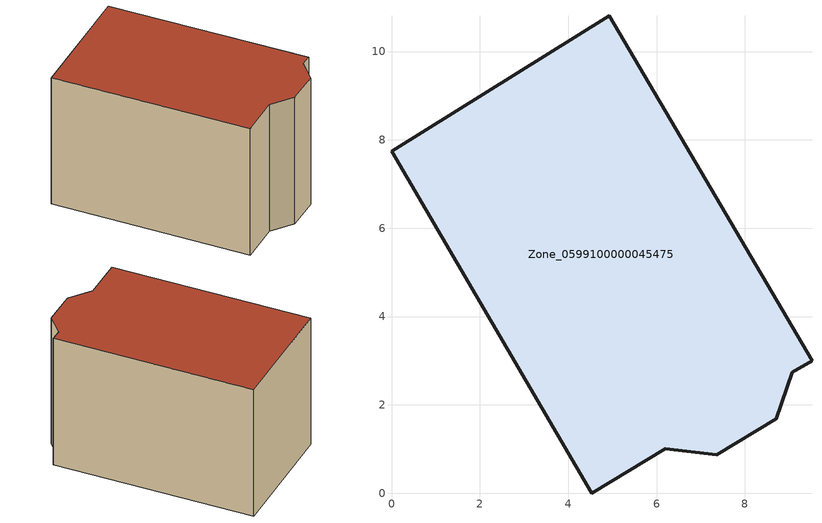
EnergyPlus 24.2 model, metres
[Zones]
Zone_0599100000045475
 floor ground (C_G): 0,7.74 4.93,10.81 9.52,3 9.07,2.74 8.71,1.69 7.37,0.87 6.2,1.01 4.54,0 z0
 wall outside (C_F): 4.93,10.81 0,7.74 4.54,0 6.2,1.01 7.37,0.87 8.71,1.69 9.07,2.74 9.52,3 4.93,10.81 z0:6.2
 roof outside (C_R): 9.52,3 4.93,10.81 0,7.74 4.54,0 6.2,1.01 7.37,0.87 8.71,1.69 9.07,2.74 z6.2
[BUILDING]
Pand.0599100000045475: North Axis=0; Terrain=City; Loads Convergence Tolerance Value=0.04; Temperature Convergence Tolerance Value=0.4; Solar Distribution=FullExterior; Maximum Number of Warmup Days=25; Minimum Number of Warmup Days=1
[Site:Location]
Rotterdam.The.Hague.AP_ZH_NLD Design_Conditions: Latitude=51.96; Longitude=4.45; Time Zone=1; Elevation=-4.5
[SITE:GROUNDTEMPERATURE:BUILDINGSURFACE]
18, 18, 18, 18, 18, 18, 18, 18, 18, 18, 18, 18
[MATERIAL] Thermal Absorptance=0.9; Solar Absorptance=0.7; Visible Absorptance=0.7
Name | Roughness | Thickness | Conductivity | Density | Specific Heat
G.TI.1946 | MediumSmooth | 0.15 | 1 | 540 | 1210
F.TI.1946 | Rough | 0.3 | 0.857143 | 1920 | 840
R.TI.1946 | MediumRough | 0.2 | 0.1 | 1500 | 1000
[CONSTRUCTION]
C_G: G.TI.1946
C_F: F.TI.1946
C_R: R.TI.1946
[ZONE]
Zone_0599100000045475: Type=1; Multiplier=1; Ceiling Height=Autocalculate; Volume=Autocalculate; Floor Area=autocalculate; Part of Total Floor Area=Yes
[ZONEINFILTRATION:DESIGNFLOWRATE]
Infil_Zone_0599100000045475: Zone or ZoneList or Space or SpaceList=Zone_0599100000045475; Schedule=AlwaysOn; Design Flow Rate Calculation Method=Flow/Area; Flow Rate per Floor Area=0.003; Constant Term Coefficient=1; Temperature Term Coefficient=0; Velocity Term Coefficient=0; Velocity Squared Term Coefficient=0
[HVACTEMPLATE:ZONE:IDEALLOADSAIRSYSTEM]
Zone_0599100000045475: Maximum Heating Supply Air Temperature=50; Minimum Cooling Supply Air Temperature=13; Maximum Heating Supply Air Humidity Ratio=0.0156; Minimum Cooling Supply Air Humidity Ratio=0.0077; Heating Limit=NoLimit; Cooling Limit=NoLimit; Dehumidification Control Type=ConstantSensibleHeatRatio; Cooling Sensible Heat Ratio=0.7; Dehumidification Setpoint=60; Humidification Control Type=None; Humidification Setpoint=30; Outdoor Air Method=None; Outdoor Air Flow Rate per Person=0.00944; Outdoor Air Flow Rate per Zone Floor Area=0; Outdoor Air Flow Rate per Zone=0; Demand Controlled Ventilation Type=None; Outdoor Air Economizer Type=NoEconomizer; Heat Recovery Type=None; Sensible Heat Recovery Effectiveness=0.7; Latent Heat Recovery Effectiveness=0.65
[ZONECONTROL:THERMOSTAT]
ThermostatControl_Zone_0599100000045475: Zone or ZoneList=Zone_0599100000045475; Control Type Schedule=DualSetpointControlType; Control 1=Thermostat_Zone_0599100000045475; Temperature Difference Between Cutout And Setpoint=0
[THERMOSTATSETPOINT:DUALSETPOINT]
Thermostat_Zone_0599100000045475: Heating Setpoint Temperature Schedule=HeatingSetpoint_Zone_0599100000045475; Cooling Setpoint Temperature Schedule=CoolingSetpoint_Zone_0599100000045475
[SCHEDULE:COMPACT]
HeatingSetpoint_Zone_0599100000045475: Through: 12/31, For: AllDays, Until: 24:00, 21
CoolingSetpoint_Zone_0599100000045475: Through: 12/31, For: AllDays, Until: 24:00, 24
DualSetpointControlType: Through: 12/31, For: AllDays, Until: 24:00, 4
AlwaysOn: Through: 12/31, For: AllDays, Until: 24:00, 1
